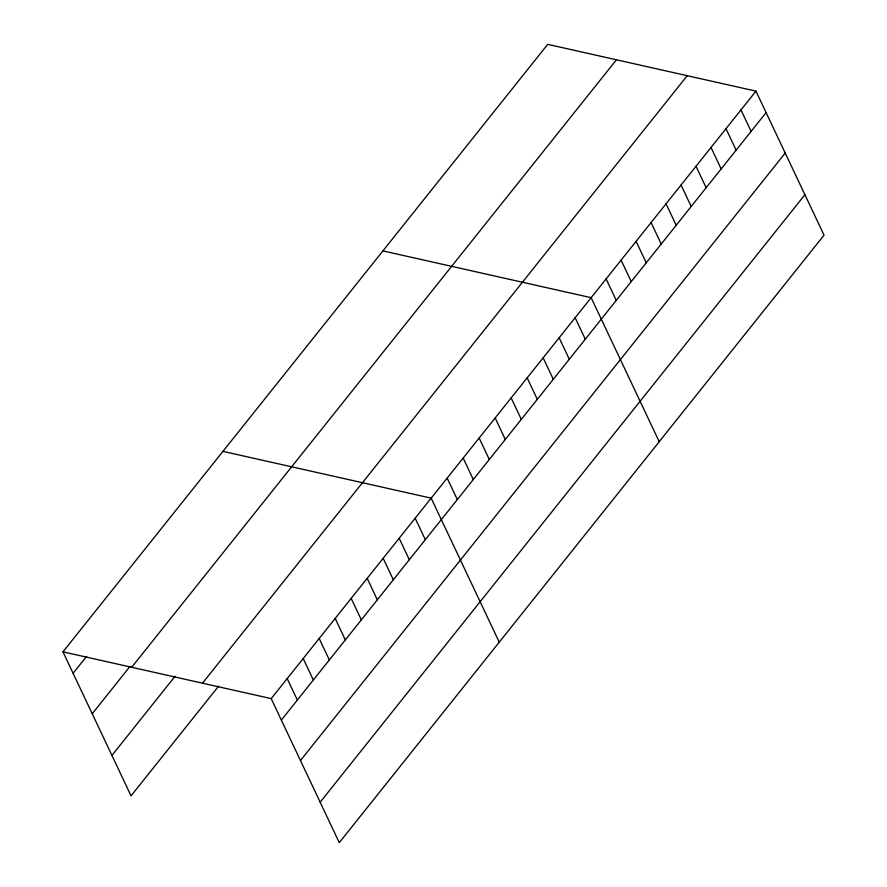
<?xml version="1.0" encoding="UTF-8"?>
<svg xmlns="http://www.w3.org/2000/svg" width="887" height="887" viewBox="0 0 887 887"><rect width="100%" height="100%" fill="white"/><g stroke="black" fill="none" stroke-linecap="round" stroke-linejoin="round"><path stroke-width="1.33" d="M62.966 651.845L547.722 44.35L755.957 91.139L824.034 235.155L339.277 842.65L271.2 698.623L62.966 651.845L131.043 795.861L218.612 686.139M73.111 673.311L86.582 656.424M92.237 713.758L130.123 666.27M131.686 667.279L616.443 59.784M111.928 755.425L175.072 676.293M202.48 683.19L687.237 75.694M271.2 698.623L755.957 91.139M281.345 720.1L766.102 112.605M300.46 760.536L785.217 153.041M320.163 802.203L804.919 194.708M382.907 250.899L591.141 297.677L659.218 441.704M222.936 451.372L431.171 498.15L499.248 642.177M740.967 109.91L751.112 131.376M725.987 128.693L736.132 150.158M711.008 147.464L721.153 168.929M696.018 166.246L706.163 187.711M681.039 185.017L691.184 206.483M666.048 203.799L676.204 225.265M651.069 222.57L661.214 244.036M636.09 241.353L646.235 262.818M621.1 260.124L631.245 281.589M606.12 278.906L616.265 300.371M575.142 317.734L585.287 339.2M559.143 337.781L569.288 359.246M543.143 357.827L553.288 379.292M527.144 377.873L537.3 399.338M511.156 397.919L521.301 419.385M495.157 417.965L505.302 439.431M479.157 438.012L489.302 459.477M463.158 458.058L473.303 479.523M447.159 478.104L457.315 499.569M415.171 518.208L425.316 539.673M399.172 538.254L409.317 559.719M383.173 558.3L393.318 579.765M367.174 578.346L377.33 599.812M351.185 598.392L361.331 619.858M335.186 618.439L345.331 639.904M319.187 638.485L329.332 659.95M303.188 658.531L313.333 679.996M287.2 678.577L297.345 700.043"/></g></svg>
